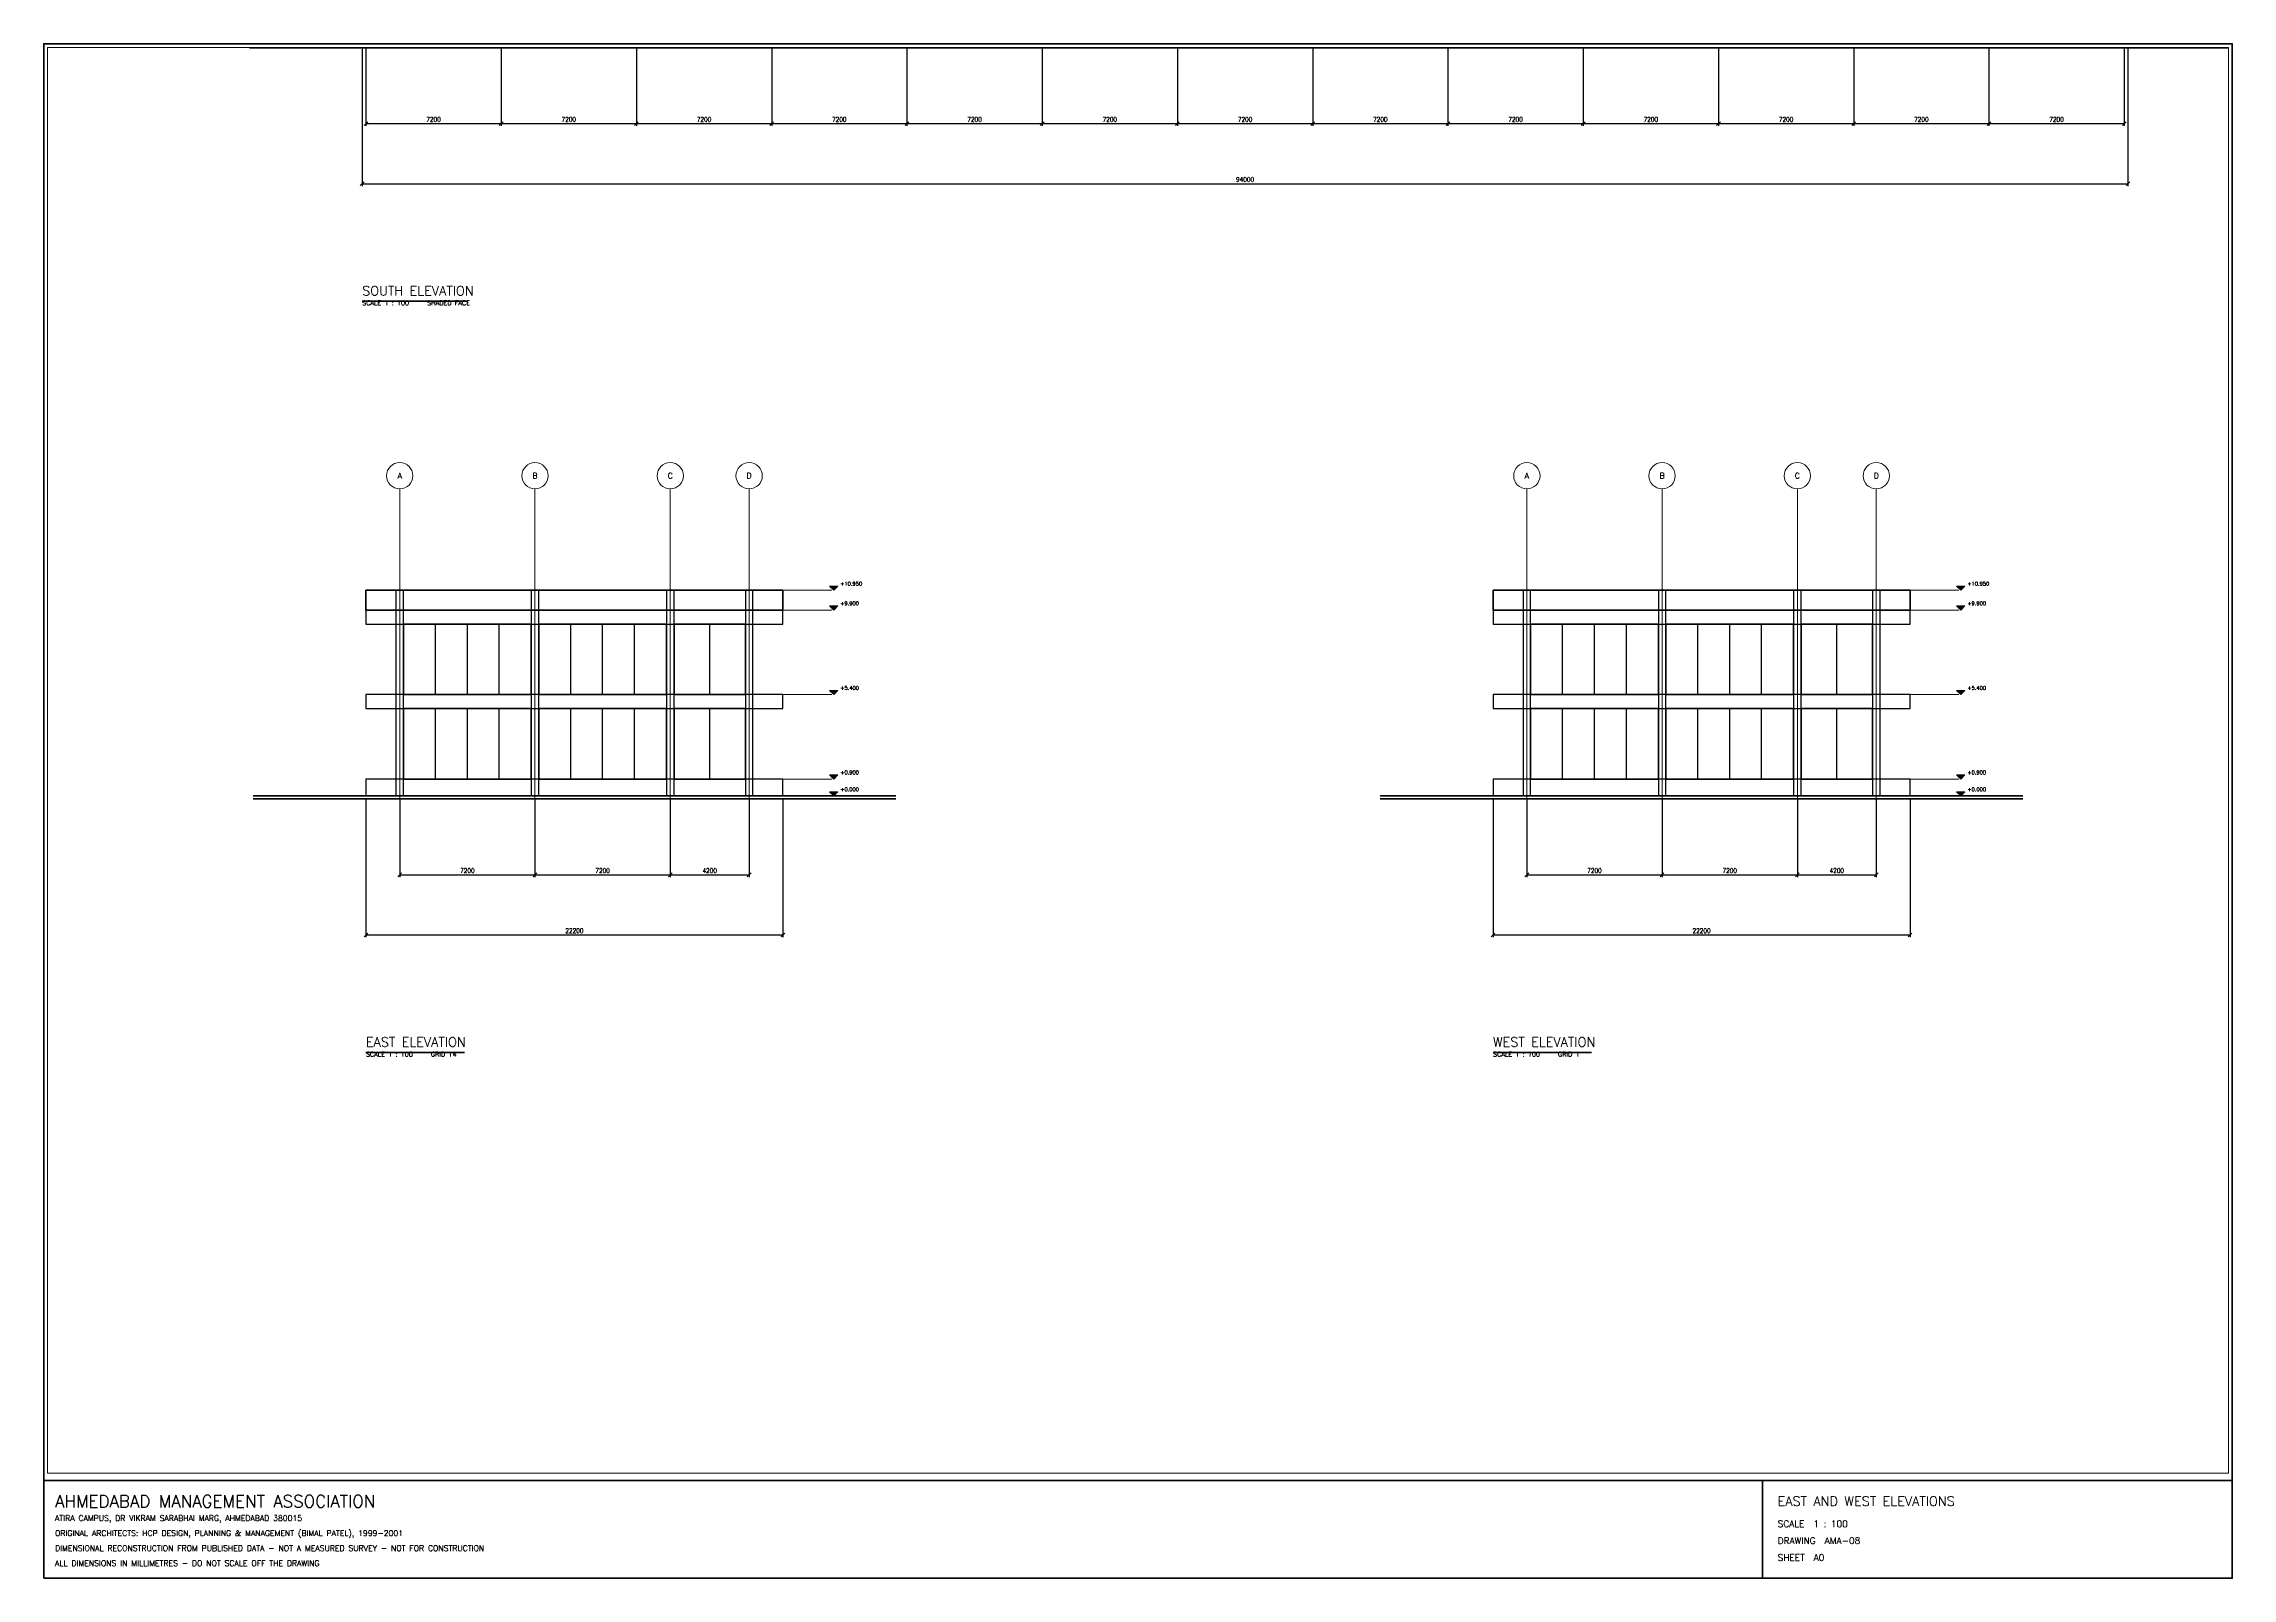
# Paper-space layout 'AMA-08 ELEVATIONS E-W' of a CAD drawing. Header units: millimetres. Extents: x 12 to 1177, y 12 to 829.
# The model-space entities are those that its viewports show. They can reach past a viewport. Long polylines and large blocks are cut down to what shows.
import ezdxf
from ezdxf.enums import TextEntityAlignment as Align

# ---------------------------------------------------------------- set-up
doc = ezdxf.new("R2010")
doc.units = ezdxf.units.MM
doc.header["$LTSCALE"] = 50
doc.linetypes.add('DASHDOT', pattern=[3.556, 2.54, -0.508, 0, -0.508])
doc.layers.get('Defpoints').update_dxf_attribs({"lineweight": 0})
for name, color, linetype, lineweight in [('A-ANNO-DIMS', 2, 'Continuous', 13), ('A-ANNO-SYMB', 6, 'Continuous', 18), ('A-ANNO-TITL', 7, 'Continuous', 35), ('A-ANNO-TTLB', 7, 'Continuous', 35), ('A-ELEV', 7, 'Continuous', 25), ('A-ELEV-FINE', 8, 'Continuous', 13), ('A-FLOR-LEVL', 6, 'Continuous', 18), ('A-GLAZ', 4, 'Continuous', 25), ('A-GRID', 8, 'DASHDOT', 13), ('A-GRID-IDEN', 8, 'Continuous', 13), ('A-ROOF', 30, 'Continuous', 35), ('A-SECT-GRND', 8, 'Continuous', 50)]:
    doc.layers.add(name, color=color, linetype=linetype, lineweight=lineweight)
doc.styles.add('AMA-NOTE', font='romans.shx', dxfattribs={"width": 0.85})
doc.styles.add('AMA-TITLE', font='romand.shx', dxfattribs={"width": 0.9})
doc.dimstyles.new('AMA-100', dxfattribs={"dimscale": 100, "dimtxt": 2.5, "dimasz": 2.5, "dimexe": 1.25, "dimexo": 2, "dimgap": 1, "dimtad": 1, "dimdec": 0, "dimtxsty": 'AMA-NOTE', "dimtsz": 1, "dimcen": 2.5, "dimclrd": 8, "dimclre": 8, "dimclrt": 7, "dimazin": 3, "dimtfac": 1, "dimtmove": 0, "dimatfit": 3})

msp = doc.modelspace()

# ---------------------------------------------------------------- hatches: boundary and pattern name
at = {"layer": 'A-ANNO-SYMB'}
for points in [[(96500, -295000), (96280, -294780), (96720, -294780)], [(24900, -324050), (24680, -323830), (25120, -323830)], [(84900, -324050), (84680, -323830), (85120, -323830)], [(24900, -325100), (24680, -324880), (25120, -324880)], [(84900, -325100), (84680, -324880), (85120, -324880)], [(24900, -329600), (24680, -329380), (25120, -329380)], [(84900, -329600), (84680, -329380), (85120, -329380)], [(24900, -334100), (24680, -333880), (25120, -333880)], [(84900, -334100), (84680, -333880), (85120, -333880)], [(24900, -335000), (24680, -334780), (25120, -334780)], [(84900, -335000), (84680, -334780), (85120, -334780)]]:
    msp.add_hatch(color=7, dxfattribs=at).paths.add_polyline_path(points)

# ---------------------------------------------------------------- linework, layer by layer
for points in [[(96500, -295000), (96280, -294780), (96720, -294780)], [(24900, -324050), (24680, -323830), (25120, -323830)], [(84900, -324050), (84680, -323830), (85120, -323830)], [(24900, -325100), (24680, -324880), (25120, -324880)], [(84900, -325100), (84680, -324880), (85120, -324880)], [(24900, -329600), (24680, -329380), (25120, -329380)], [(84900, -329600), (84680, -329380), (85120, -329380)], [(24900, -334100), (24680, -333880), (25120, -333880)], [(84900, -334100), (84680, -333880), (85120, -333880)], [(24900, -335000), (24680, -334780), (25120, -334780)], [(84900, -335000), (84680, -334780), (85120, -334780)]]:
    msp.add_lwpolyline(points, close=True, dxfattribs=at)
at = {"layer": 'A-ANNO-TITL'}
for p, q in [((-200, -308650), (5425, -308650)), ((0, -348650), (5250, -348650)), ((60000, -348650), (65250, -348650))]:
    msp.add_line(p, q, dxfattribs=at)
at = {"layer": 'A-ELEV'}
for p, q in [((0, -324050), (22200, -324050)), ((60000, -324050), (82200, -324050))]:
    msp.add_line(p, q, dxfattribs=at)
for points in [[(7000, -295000), (7400, -295000), (7400, -281650), (7000, -281650)], [(14200, -295000), (14600, -295000), (14600, -281650), (14200, -281650)], [(21400, -295000), (21800, -295000), (21800, -281650), (21400, -281650)], [(28600, -295000), (29000, -295000), (29000, -281650), (28600, -281650)], [(-200, -295000), (200, -295000), (200, -284050), (-200, -284050)], [(35800, -295000), (36200, -295000), (36200, -284050), (35800, -284050)], [(43000, -295000), (43400, -295000), (43400, -284050), (43000, -284050)], [(50200, -295000), (50600, -295000), (50600, -284050), (50200, -284050)], [(57400, -295000), (57800, -295000), (57800, -284050), (57400, -284050)], [(64600, -295000), (65000, -295000), (65000, -284050), (64600, -284050)], [(71800, -295000), (72200, -295000), (72200, -284050), (71800, -284050)], [(79000, -295000), (79400, -295000), (79400, -284050), (79000, -284050)], [(86200, -295000), (86600, -295000), (86600, -284050), (86200, -284050)], [(93400, -295000), (93800, -295000), (93800, -284050), (93400, -284050)], [(-200, -295000), (7200, -295000), (7200, -294100), (-200, -294100)], [(7200, -295000), (28800, -295000), (28800, -294100), (7200, -294100)], [(28800, -295000), (93800, -295000), (93800, -294100), (28800, -294100)], [(1600, -335000), (2000, -335000), (2000, -324050), (1600, -324050)], [(8800, -335000), (9200, -335000), (9200, -324050), (8800, -324050)], [(16000, -335000), (16400, -335000), (16400, -324050), (16000, -324050)], [(20200, -335000), (20600, -335000), (20600, -324050), (20200, -324050)], [(61600, -335000), (62000, -335000), (62000, -324050), (61600, -324050)], [(68800, -335000), (69200, -335000), (69200, -324050), (68800, -324050)], [(76000, -335000), (76400, -335000), (76400, -324050), (76000, -324050)], [(80200, -335000), (80600, -335000), (80600, -324050), (80200, -324050)], [(0, -325850), (22200, -325850), (22200, -325100), (0, -325100)], [(60000, -325850), (82200, -325850), (82200, -325100), (60000, -325100)], [(0, -330350), (22200, -330350), (22200, -329600), (0, -329600)], [(60000, -330350), (82200, -330350), (82200, -329600), (60000, -329600)], [(0, -335000), (22200, -335000), (22200, -334100), (0, -334100)], [(60000, -335000), (82200, -335000), (82200, -334100), (60000, -334100)]]:
    msp.add_lwpolyline(points, close=True, dxfattribs=at)
at = {"layer": 'A-ELEV-FINE'}
for p, q in [((2000, -329600), (8800, -329600)), ((9200, -329600), (16000, -329600)), ((16400, -329600), (20200, -329600)), ((62000, -329600), (68800, -329600)), ((69200, -329600), (76000, -329600)), ((76400, -329600), (80200, -329600)), ((2000, -334100), (8800, -334100)), ((9200, -334100), (16000, -334100)), ((16400, -334100), (20200, -334100)), ((62000, -334100), (68800, -334100)), ((69200, -334100), (76000, -334100)), ((76400, -334100), (80200, -334100))]:
    msp.add_line(p, q, dxfattribs=at)
at = {"layer": 'A-FLOR-LEVL'}
for p, q in [((93800, -295000), (96400, -295000)), ((22200, -324050), (24800, -324050)), ((82200, -324050), (84800, -324050)), ((22200, -325100), (24800, -325100)), ((82200, -325100), (84800, -325100)), ((22200, -329600), (24800, -329600)), ((82200, -329600), (84800, -329600)), ((22200, -334100), (24800, -334100)), ((82200, -334100), (84800, -334100)), ((22200, -335000), (24800, -335000)), ((82200, -335000), (84800, -335000))]:
    msp.add_line(p, q, dxfattribs=at)
at = {"layer": 'A-GLAZ'}
for p, q in [((3700, -329600), (3700, -325850)), ((5400, -329600), (5400, -325850)), ((7100, -329600), (7100, -325850)), ((10900, -329600), (10900, -325850)), ((12600, -329600), (12600, -325850)), ((14300, -329600), (14300, -325850)), ((18300, -329600), (18300, -325850)), ((63700, -329600), (63700, -325850)), ((65400, -329600), (65400, -325850)), ((67100, -329600), (67100, -325850)), ((70900, -329600), (70900, -325850)), ((72600, -329600), (72600, -325850)), ((74300, -329600), (74300, -325850)), ((78300, -329600), (78300, -325850)), ((3700, -334100), (3700, -330350)), ((5400, -334100), (5400, -330350)), ((7100, -334100), (7100, -330350)), ((10900, -334100), (10900, -330350)), ((12600, -334100), (12600, -330350)), ((14300, -334100), (14300, -330350)), ((18300, -334100), (18300, -330350)), ((63700, -334100), (63700, -330350)), ((65400, -334100), (65400, -330350)), ((67100, -334100), (67100, -330350)), ((70900, -334100), (70900, -330350)), ((72600, -334100), (72600, -330350)), ((74300, -334100), (74300, -330350)), ((78300, -334100), (78300, -330350))]:
    msp.add_line(p, q, dxfattribs=at)
for points in [[(2000, -329600), (8800, -329600), (8800, -325850), (2000, -325850)], [(9200, -329600), (16000, -329600), (16000, -325850), (9200, -325850)], [(16400, -329600), (20200, -329600), (20200, -325850), (16400, -325850)], [(62000, -329600), (68800, -329600), (68800, -325850), (62000, -325850)], [(69200, -329600), (76000, -329600), (76000, -325850), (69200, -325850)], [(76400, -329600), (80200, -329600), (80200, -325850), (76400, -325850)], [(2000, -334100), (8800, -334100), (8800, -330350), (2000, -330350)], [(9200, -334100), (16000, -334100), (16000, -330350), (9200, -330350)], [(16400, -334100), (20200, -334100), (20200, -330350), (16400, -330350)], [(62000, -334100), (68800, -334100), (68800, -330350), (62000, -330350)], [(69200, -334100), (76000, -334100), (76000, -330350), (69200, -330350)], [(76400, -334100), (80200, -334100), (80200, -330350), (76400, -330350)]]:
    msp.add_lwpolyline(points, close=True, dxfattribs=at)
at = {"layer": 'A-GRID'}
for p, q in [((0, -298000), (0, -278650)), ((7200, -298000), (7200, -278650)), ((14400, -298000), (14400, -278650)), ((21600, -298000), (21600, -278650)), ((28800, -298000), (28800, -278650)), ((36000, -298000), (36000, -278650)), ((43200, -298000), (43200, -278650)), ((50400, -298000), (50400, -278650)), ((57600, -298000), (57600, -278650)), ((64800, -298000), (64800, -278650)), ((72000, -298000), (72000, -278650)), ((79200, -298000), (79200, -278650)), ((86400, -298000), (86400, -278650)), ((93600, -298000), (93600, -278650)), ((1800, -338000), (1800, -318650)), ((9000, -338000), (9000, -318650)), ((16200, -338000), (16200, -318650)), ((20400, -338000), (20400, -318650)), ((61800, -338000), (61800, -318650)), ((69000, -338000), (69000, -318650)), ((76200, -338000), (76200, -318650)), ((80400, -338000), (80400, -318650))]:
    msp.add_line(p, q, dxfattribs=at)
at = {"layer": 'A-GRID-IDEN'}
for centre in [(1800, -317950), (9000, -317950), (16200, -317950), (20400, -317950), (61800, -317950), (69000, -317950), (76200, -317950), (80400, -317950)]:
    msp.add_circle(centre, 700, dxfattribs=at)
at = {"layer": 'A-ROOF'}
for points in [[(0, -325100), (22200, -325100), (22200, -324050), (0, -324050)], [(60000, -325100), (82200, -325100), (82200, -324050), (60000, -324050)]]:
    msp.add_lwpolyline(points, close=True, dxfattribs=at)
at = {"layer": 'A-SECT-GRND'}
for p, q in [((-6200, -295000), (99800, -295000)), ((-6200, -295160), (99800, -295160)), ((-6000, -335000), (28200, -335000)), ((-6000, -335160), (28200, -335160)), ((54000, -335000), (88200, -335000)), ((54000, -335160), (88200, -335160))]:
    msp.add_line(p, q, dxfattribs=at)

# ---------------------------------------------------------------- texts
at = {"layer": 'A-ANNO-SYMB', "style": 'AMA-NOTE'}
for s, p in [('+0.000', (96850, -294648)), ('+10.950', (25250, -323698)), ('+10.950', (85250, -323698)), ('+9.900', (25250, -324748)), ('+9.900', (85250, -324748)), ('+5.400', (25250, -329248)), ('+5.400', (85250, -329248)), ('+0.900', (25250, -333748)), ('+0.900', (85250, -333748)), ('+0.000', (25250, -334648)), ('+0.000', (85250, -334648))]:
    msp.add_text(s, height=200, dxfattribs=at).set_placement(p, align=Align.MIDDLE_LEFT)
at = {"layer": 'A-ANNO-TITL'}
for s, height, style, p in [('SCALE 1 : 100    SHADED FACE', 250, 'AMA-NOTE', (-200, -308950)), ('SOUTH ELEVATION', 500, 'AMA-TITLE', (-200, -308500)), ('EAST ELEVATION', 500, 'AMA-TITLE', (0, -348500)), ('WEST ELEVATION', 500, 'AMA-TITLE', (60000, -348500)), ('SCALE 1 : 100    GRID 14', 250, 'AMA-NOTE', (0, -348950)), ('SCALE 1 : 100    GRID 1', 250, 'AMA-NOTE', (60000, -348950))]:
    msp.add_text(s, height=height, dxfattribs=dict(at, style=style)).set_placement(p, align=Align.BOTTOM_LEFT)
at = {"layer": 'A-GRID-IDEN', "style": 'AMA-TITLE'}
for s, p in [('A', (1800, -317950)), ('B', (9000, -317950)), ('C', (16200, -317950)), ('D', (20400, -317950)), ('A', (61800, -317950)), ('B', (69000, -317950)), ('C', (76200, -317950)), ('D', (80400, -317950))]:
    msp.add_text(s, height=300, dxfattribs=at).set_placement(p, align=Align.MIDDLE_CENTER)

# ---------------------------------------------------------------- dimensions: what is measured, and where the dimension line sits
at = {"layer": 'A-ANNO-DIMS'}
for base, p1, p2 in [((-200, -302400), (-200, -295000), (93800, -295000)), ((0, -299200), (0, -295000), (7200, -295000)), ((7200, -299200), (7200, -295000), (14400, -295000)), ((14400, -299200), (14400, -295000), (21600, -295000)), ((21600, -299200), (21600, -295000), (28800, -295000)), ((28800, -299200), (28800, -295000), (36000, -295000)), ((36000, -299200), (36000, -295000), (43200, -295000)), ((43200, -299200), (43200, -295000), (50400, -295000)), ((50400, -299200), (50400, -295000), (57600, -295000)), ((57600, -299200), (57600, -295000), (64800, -295000)), ((64800, -299200), (64800, -295000), (72000, -295000)), ((72000, -299200), (72000, -295000), (79200, -295000)), ((79200, -299200), (79200, -295000), (86400, -295000)), ((86400, -299200), (86400, -295000), (93600, -295000)), ((0, -342400), (0, -335000), (22200, -335000)), ((1800, -339200), (1800, -335000), (9000, -335000)), ((9000, -339200), (9000, -335000), (16200, -335000)), ((16200, -339200), (16200, -335000), (20400, -335000)), ((60000, -342400), (60000, -335000), (82200, -335000)), ((61800, -339200), (61800, -335000), (69000, -335000)), ((69000, -339200), (69000, -335000), (76200, -335000)), ((76200, -339200), (76200, -335000), (80400, -335000))]:
    msp.add_linear_dim(base=base, p1=p1, p2=p2, dimstyle='AMA-100', dxfattribs=at).render()

psp = doc.layouts.new('AMA-08 ELEVATIONS E-W')

# ---------------------------------------------------------------- linework, layer by layer
at = {"layer": 'A-ANNO-TTLB'}
psp.add_line((927, 12), (927, 64), dxfattribs=at)
for points in [[(12, 12), (1177, 12), (1177, 829), (12, 829)], [(12, 12), (1177, 12), (1177, 64), (12, 64)]]:
    psp.add_lwpolyline(points, close=True, dxfattribs=at)

# ---------------------------------------------------------------- texts
for s, height, style, p in [('AHMEDABAD MANAGEMENT ASSOCIATION', 6.5, 'AMA-TITLE', (18, 53)), ('EAST AND WEST ELEVATIONS', 5, 'AMA-TITLE', (935, 53)), ('ATIRA CAMPUS, DR VIKRAM SARABHAI MARG, AHMEDABAD 380015', 3, 'AMA-NOTE', (18, 44)), ('ORIGINAL ARCHITECTS: HCP DESIGN, PLANNING & MANAGEMENT (BIMAL PATEL), 1999-2001', 3, 'AMA-NOTE', (18, 36)), ('SCALE  1 : 100', 3.5, 'AMA-NOTE', (935, 41)), ('DIMENSIONAL RECONSTRUCTION FROM PUBLISHED DATA - NOT A MEASURED SURVEY - NOT FOR CONSTRUCTION', 3, 'AMA-NOTE', (18, 28)), ('SHEET  A0', 3.5, 'AMA-NOTE', (935, 23)), ('DRAWING  AMA-08', 3.5, 'AMA-NOTE', (935, 32)), ('ALL DIMENSIONS IN MILLIMETRES - DO NOT SCALE OFF THE DRAWING', 3, 'AMA-NOTE', (18, 20))]:
    psp.add_text(s, height=height, dxfattribs=dict(at, style=style)).set_placement(p, align=Align.MIDDLE_LEFT)

# ---------------------------------------------------------------- viewports
at = {"layer": 'DEFPOINTS'}
psp.add_viewport(center=(594.5, 447.5), size=(1161, 759), view_center_point=(41100, -333100), view_height=75900, dxfattribs=at)

doc.saveas('drawing.dxf')
